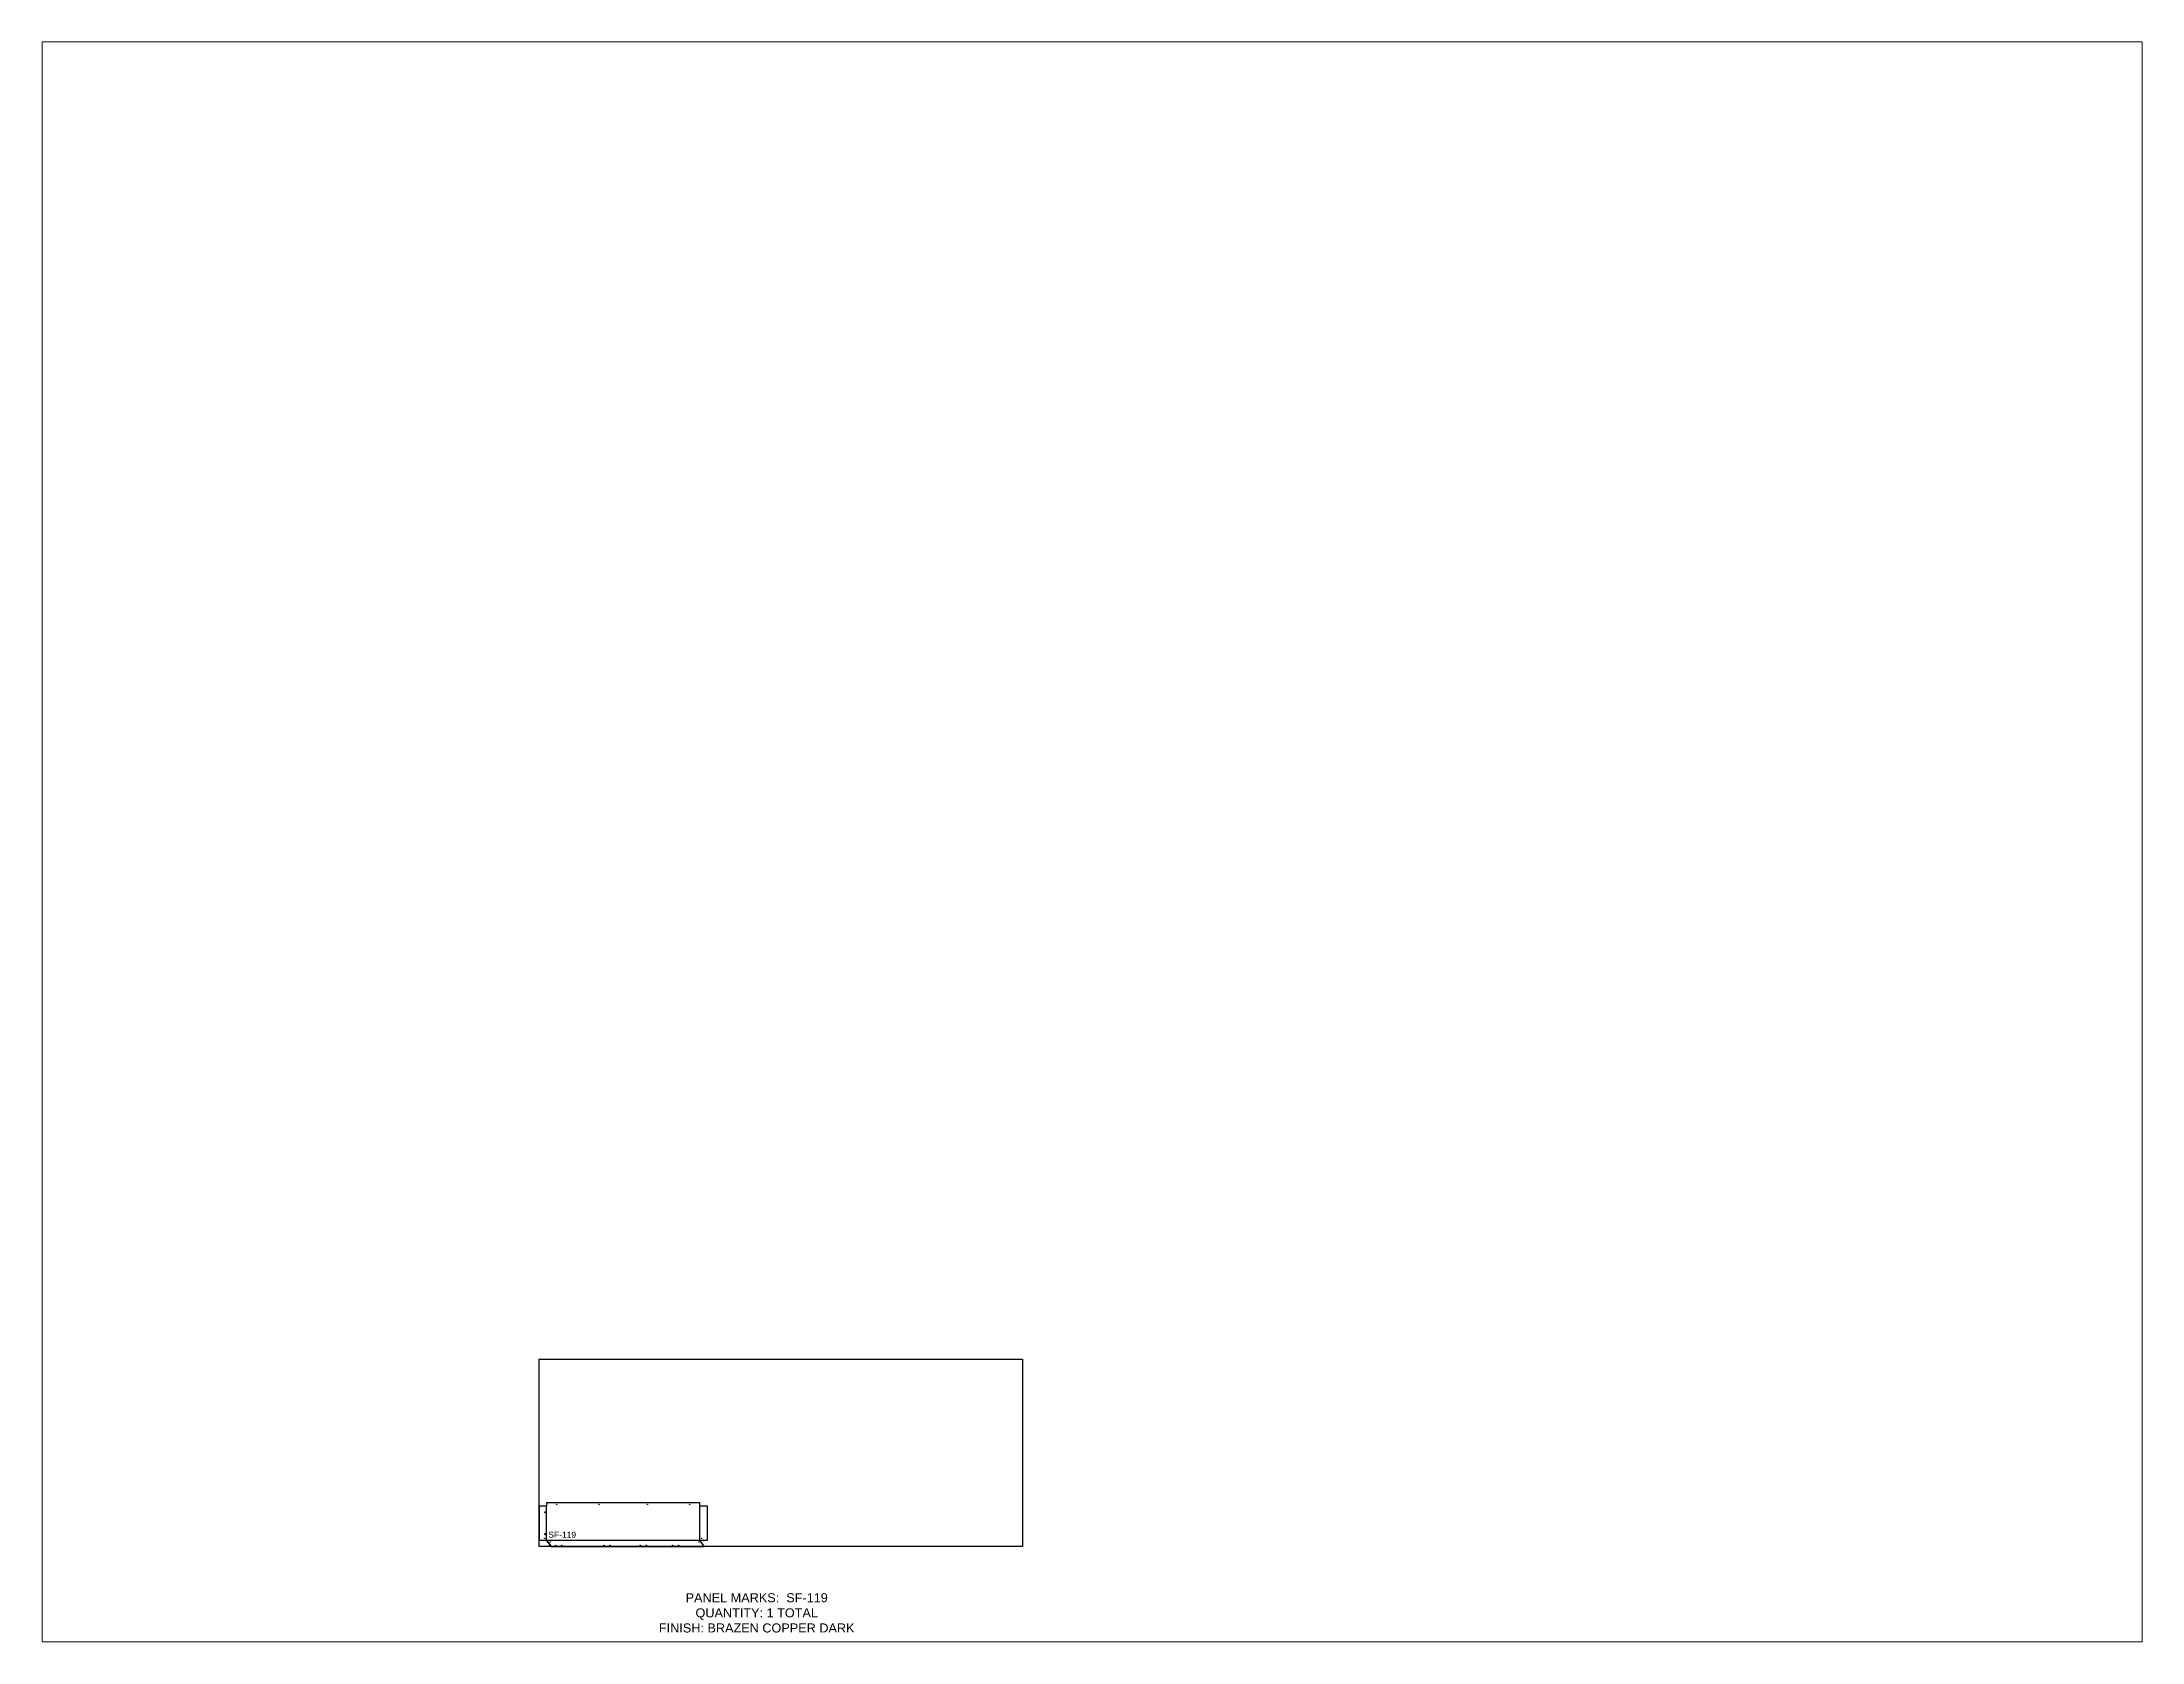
# Paper-space layout 'Layout1' of a CAD drawing. Header units: inches. Extents: x 1.05 to 9.45, y 0.8 to 7.2.
# The model-space entities are those that its viewports show. They can reach past a viewport. Long polylines and large blocks are cut down to what shows.
import ezdxf

# ---------------------------------------------------------------- set-up
doc = ezdxf.new("R2010")
doc.units = ezdxf.units.IN
doc.header["$MEASUREMENT"] = 0
doc.linetypes.add('HIDDEN', pattern=[0.375, 0.25, -0.125])
doc.linetypes.add('PHANTOM', pattern=[2.5, 1.25, -0.25, 0.25, -0.25, 0.25, -0.25])
for name, color, linetype in [('CUT', 7, 'Continuous'), ('DIMS', 1, 'Continuous'), ('HOLES', 6, 'Continuous'), ('ROUT', 1, 'HIDDEN'), ('SHEET', 5, 'PHANTOM'), ('TEXT', 2, 'PHANTOM'), ('V135', 4, 'HIDDEN'), ('WEEPS', 3, 'HIDDEN')]:
    doc.layers.add(name, color=color, linetype=linetype)
doc.styles.get("Standard").update_dxf_attribs({"font": 'arial.ttf'})

msp = doc.modelspace()

# ---------------------------------------------------------------- linework, layer by layer
at = {"layer": 'CUT', "ltscale": 0.25}
msp.add_lwpolyline([(3.99, 0), (54.69, 0), (53.23, 2.06), (55.76, 2.06), (55.76, 13.31), (53.23, 13.31), (53.23, 14.44), (2.53, 14.44), (2.53, 13.31), (0, 13.31), (0, 2.06), (2.53, 2.06)], close=True, dxfattribs=at)
at = {"layer": 'HOLES', "ltscale": 0.25}
for centre in [(5.87, 13.94), (19.87, 13.94), (35.89, 13.94), (49.89, 13.94), (1.9, 2.69), (3.74, 1.44), (5.53, 0.37), (7.53, 0.37), (21.53, 0.37), (23.53, 0.37), (33.53, 0.37), (35.53, 0.37), (44.23, 0.37), (46.23, 0.37), (52.91, 1.44), (53.86, 2.69)]:
    msp.add_circle(centre, 0.0625, dxfattribs=at)
at = {"layer": 'ROUT', "ltscale": 0.25}
for p, q in [((0, 2.06), (55.76, 2.06)), ((3.99, 0), (2.53, 2.06))]:
    msp.add_line(p, q, dxfattribs=at)
at = {"layer": 'ROUT'}
msp.add_lwpolyline([(54.69, 0), (53.23, 2.06), (53.23, 13.31)], dxfattribs=at)
at = {"layer": 'SHEET'}
msp.add_lwpolyline([(0, 62), (160, 62), (160, 0), (0, 0)], close=True, dxfattribs=at)
at = {"layer": 'V135'}
msp.add_line((2.53, 2.06), (2.53, 13.31), dxfattribs=at)
at = {"layer": 'WEEPS', "ltscale": 0.25}
for centre in [(2.12, 11.31), (2.12, 4.06)]:
    msp.add_circle(centre, 0.188, dxfattribs=at)

# ---------------------------------------------------------------- texts
at = {"layer": 'DIMS', "ltscale": 0.25, "insert": (7.68, 4.88, 0), "char_height": 2, "attachment_point": 2}
msp.add_mtext_dynamic_manual_height_columns('SF-119', width=3.0859, gutter_width=10, heights=[2.07], dxfattribs=at)
at = {"layer": 'TEXT', "insert": (72.05, -22.01), "char_height": 3, "attachment_point": 5}
msp.add_mtext_dynamic_manual_height_columns('\\pxt44;PANEL MARKS:  SF-119\\P\\ptz;QUANTITY: 1 TOTAL\\PFINISH: BRAZEN COPPER DARK', width=199.7409, gutter_width=1, heights=[0], dxfattribs=at)

psp = doc.layouts.get("Layout1")

# ---------------------------------------------------------------- viewports
at = {"layer": 'CUT'}
psp.add_viewport(center=(5.25, 4), size=(8.4, 6.4), view_center_point=(183.0157, 233.1318), view_height=529.538938, dxfattribs=at)

doc.saveas('drawing.dxf')
